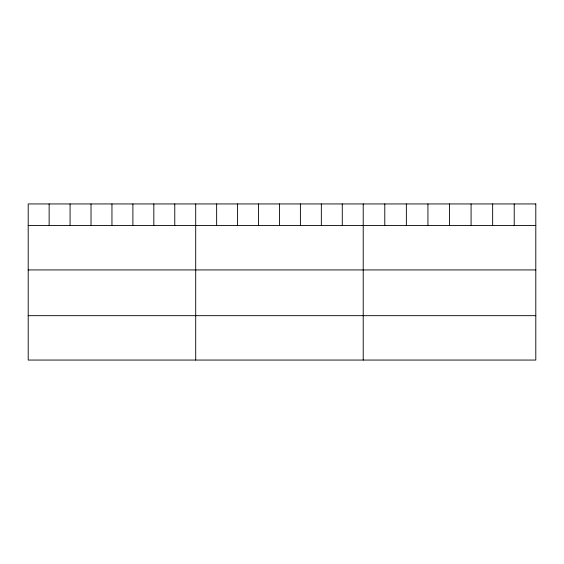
<?xml version="1.0" encoding="UTF-8"?>
<svg xmlns="http://www.w3.org/2000/svg" width="564" height="564" viewBox="0 0 564 564"><rect width="100%" height="100%" fill="white"/><g stroke="black" fill="none" stroke-linecap="round" stroke-linejoin="round"><path stroke-width="0.85" d="M28.2 225.544L535.8 225.544M28.2 269.93L535.8 269.93M28.2 315.671L535.8 315.671M514.227 203.942L514.227 225.544M492.654 203.942L492.654 225.544M471.081 203.942L471.081 225.544M449.508 203.942L449.508 225.544M427.935 203.942L427.935 225.544M406.362 203.942L406.362 225.544M384.789 203.942L384.789 225.544M363.216 203.942L363.216 360.058M342.277 203.942L342.277 225.544M321.339 203.942L321.339 225.544M300.401 203.942L300.401 225.544M279.462 203.942L279.462 225.544M258.523 203.942L258.523 225.544M237.585 203.942L237.585 225.544M216.647 203.942L216.647 225.544M195.708 203.942L195.708 360.058M174.769 203.942L174.769 225.544M153.831 203.942L153.831 225.544M132.892 203.942L132.892 225.544M111.954 203.942L111.954 225.544M91.015 203.942L91.015 225.544M70.077 203.942L70.077 225.544M49.139 203.942L49.139 225.544M535.8 203.942L28.2 203.942L28.2 360.058L535.8 360.058L535.8 203.942"/></g></svg>
